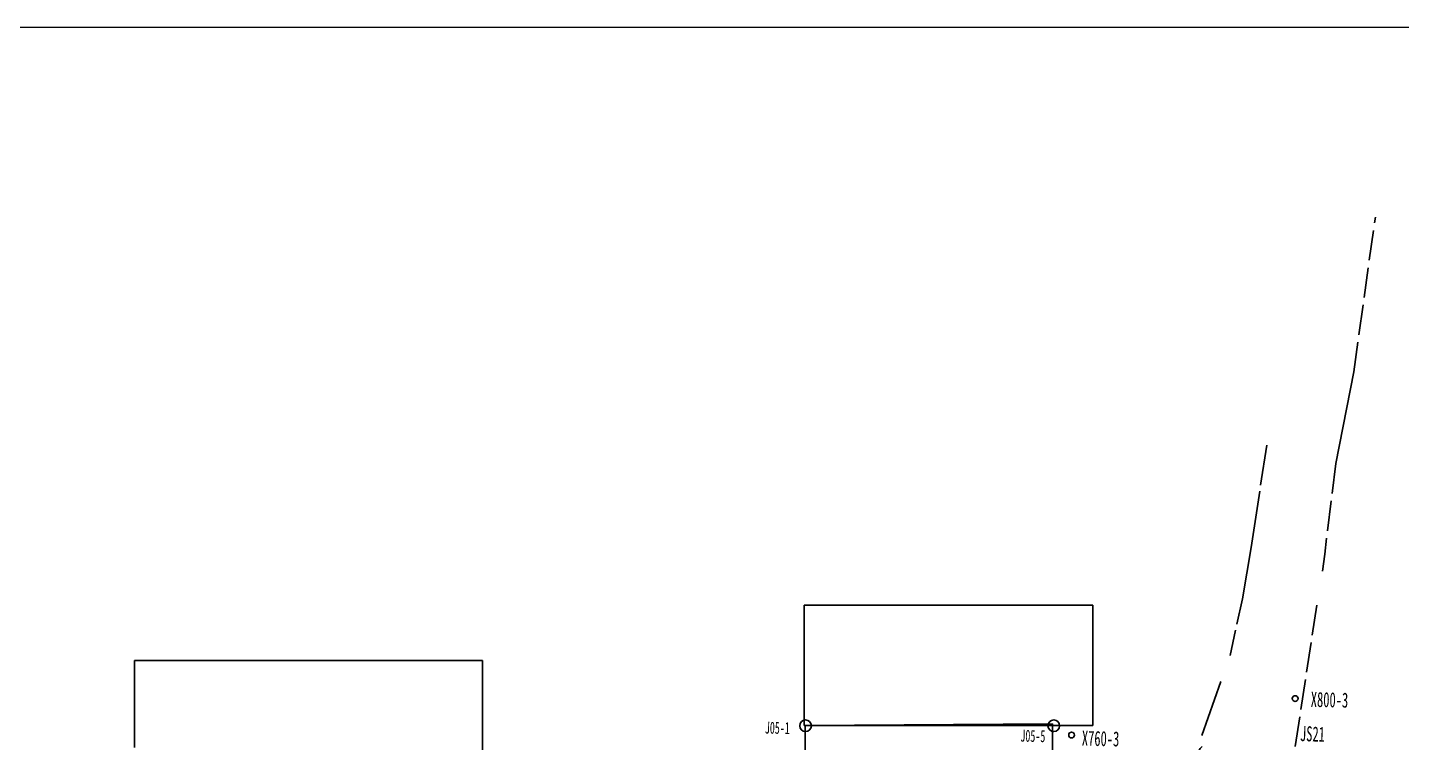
# Model space of a CAD drawing. Header units: inches. Extents: x 0 to 606, y 0 to 141.
# Drawn here: x 303.1 to 394.6, y 93.1 to 140.6 of the extents above; entities that cross this region are included whole.
import ezdxf
from ezdxf.enums import TextEntityAlignment as Align

# ---------------------------------------------------------------- set-up
doc = ezdxf.new("R2010")
doc.units = ezdxf.units.IN
doc.header["$MEASUREMENT"] = 0
for name, pattern in [('CENTER2', [1.125, 0.75, -0.125, 0.125, -0.125]), ('DASH1', [1.5, 1, -0.5]), ('DASH4', [2.5, 2, -0.5])]:
    doc.linetypes.add(name, pattern=pattern)
for name, color, linetype in [('地表沉降（下行线）', 7, 'CENTER2'), ('建构筑物沉降', 7, 'CENTER2'), ('管线沉降（上水）', 7, 'CENTER2')]:
    doc.layers.add(name, color=color, linetype=linetype)
doc.styles.add('宋体', font='', dxfattribs={"width": 0.72, "height": 1})
doc.styles.get('宋体').set_extended_font_data('SimSun')

msp = doc.modelspace()

# ---------------------------------------------------------------- linework, layer by layer
at = {"lineweight": 9, "ltscale": 0.5}
msp.add_line((605.692, 140.648), (0, 140.648), dxfattribs=at)
at = {"color": 253, "linetype": 'DASH4'}
for p, q in [((391.379, 117.747), (392.821, 128.046)), ((390.188, 111.66), (389.448, 105.634)), ((389.448, 105.634), (389.306, 104.509)), ((388.928, 102.23), (386.205, 84.395))]:
    msp.add_line(p, q, dxfattribs=at)
at = {"color": 253}
msp.add_line((390.188, 111.66), (391.379, 117.747), dxfattribs=at)
at = {"color": 253, "linetype": 'Continuous'}
for p, q in [((385.189, 110.221), (385.594, 112.87)), ((384.554, 106.069), (385.129, 109.825)), ((383.97, 102.658), (384.554, 106.069)), ((383.609, 100.976), (383.97, 102.658)), ((383.164, 98.902), (383.525, 100.585)), ((381.285, 93.574), (382.549, 97.158))]:
    msp.add_line(p, q, dxfattribs=at)
at = {"ltscale": 0.5}
for p, q in [((374.011, 102.232), (354.811, 102.232)), ((354.811, 102.232), (354.811, 94.232)), ((374.011, 94.232), (374.011, 102.232)), ((310.24, 92.78), (310.24, 98.553)), ((310.24, 98.553), (333.41, 98.553)), ((333.41, 98.553), (333.41, 84.534)), ((354.811, 94.232), (374.011, 94.232)), ((371.33, 94.357), (354.876, 94.248)), ((354.876, 94.248), (354.876, 86.239)), ((371.33, 86.239), (371.33, 94.357))]:
    msp.add_line(p, q, dxfattribs=at)
for centre in [(387.483, 96.027), (372.609, 93.606)]:
    msp.add_circle(centre, 0.191, dxfattribs=at)
at = {"color": 1, "ltscale": 0.5}
for centre in [(354.904, 94.223), (371.423, 94.223)]:
    msp.add_circle(centre, 0.386, dxfattribs=at)
at = {"color": 253, "linetype": 'DASH1'}
msp.add_arc((359.425, 112.105), 29.137, 316.67261, 319.51292, dxfattribs=at)

# ---------------------------------------------------------------- texts
at = {"layer": '地表沉降（下行线）', "color": 7, "linetype": 'Continuous', "style": '宋体', "width": 0.61}
for s, p in [('X800-3', (388.526, 95.982)), ('X760-3', (373.293, 93.403))]:
    msp.add_text(s, height=1, rotation=358.66959, dxfattribs=at).set_placement(p, align=Align.MIDDLE_LEFT)
at = {"layer": '建构筑物沉降', "color": 1, "linetype": 'Continuous', "style": '宋体', "width": 0.61}
for s, p in [('J05-1', (352.197, 94.105)), ('J05-5', (369.201, 93.569))]:
    msp.add_text(s, height=0.8, rotation=358.66959, dxfattribs=at).set_placement(p, align=Align.MIDDLE_LEFT)
at = {"layer": '管线沉降（上水）', "extrusion": (1.25251e-05, -1.70425e-08, 1), "style": '宋体', "width": 0.61}
msp.add_text('JS21', height=1, rotation=358.10172, dxfattribs=at).set_placement((387.791, 93.208, 6.479))

doc.saveas('drawing.dxf')
